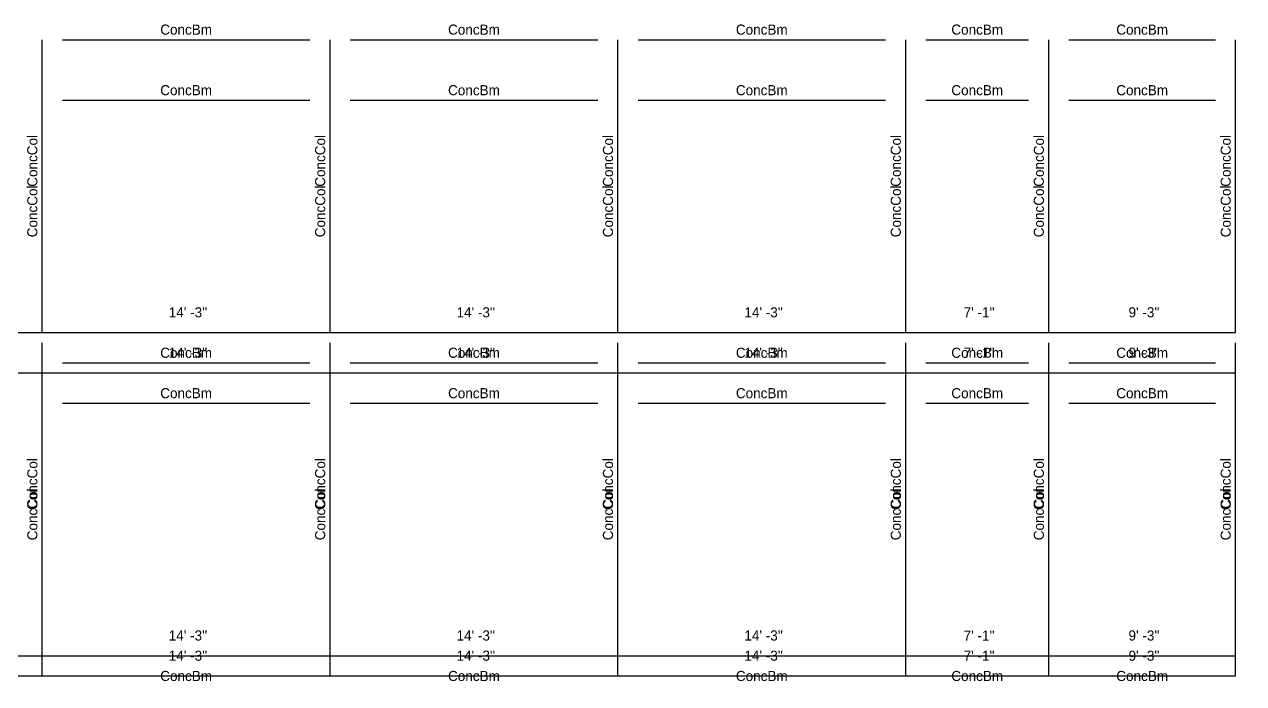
# Model space of a CAD drawing. Extents: x -38 to 2998, y -195 to 11529.
# Drawn here: x 2273 to 2998, y 193 to 585 of the extents above; entities that cross this region are included whole.
import ezdxf
from ezdxf.enums import TextEntityAlignment as Align

# ---------------------------------------------------------------- set-up
doc = ezdxf.new("R2010")
doc.units = 0
doc.header["$MEASUREMENT"] = 0
doc.layers.get('0').update_dxf_attribs({"linetype": 'CONTINUOUS'})
for name, color, linetype in [('CENTERLINES', 7, 'CONTINUOUS'), ('DIMENSIONS', 4, 'CONTINUOUS'), ('TEXT', 5, 'CONTINUOUS')]:
    doc.layers.add(name, color=color, linetype=linetype)
doc.dimstyles.get("Standard").update_dxf_attribs({"dimtxt": 0.18, "dimasz": 0.18, "dimexe": 0.18, "dimexo": 0.0625, "dimgap": 0.09, "dimtad": 0, "dimtih": 1, "dimtoh": 1, "dimdec": 4, "dimzin": 0, "dimtxsty": 'STANDARD', "dimcen": 0.09, "dimazin": 3, "dimtfac": 1, "dimtdec": 4, "dimtofl": 0, "dimtmove": 0, "dimatfit": 3, "dimtolj": 1, "dimtzin": 0})

# ---------------------------------------------------------------- blocks, each defined once
blk = doc.blocks.new('*D1044')
at = {"color": 1, "linetype": 'BYBLOCK'}
for points in [[(2117.73, 214.77), (2116.67, 213.71), (2109.25, 206.29), (2108.19, 205.23)], [(2288.73, 214.77), (2287.67, 213.71), (2280.25, 206.29), (2279.19, 205.23)]]:
    blk.add_solid(points, dxfattribs=at)
at = {"layer": 'DIMENSIONS', "color": 9, "linetype": 'BYBLOCK'}
for p, q in [((2112.96, 210), (2112.96, 228)), ((2283.96, 210), (2283.96, 228))]:
    blk.add_line(p, q, dxfattribs=at)
at = {"layer": 'DIMENSIONS', "color": 0, "linetype": 'BYBLOCK'}
blk.add_line((2112.96, 210), (2283.96, 210), dxfattribs=at)
at = {"layer": 'DIMENSIONS', "color": 0, "linetype": 'BYBLOCK', "insert": (2198.46, 222), "char_height": 6, "attachment_point": 5}
blk.add_mtext("\\A1; 14' -3''", dxfattribs=at)
blk = doc.blocks.new('*D1045')
at = {"color": 1, "linetype": 'BYBLOCK'}
for points in [[(2288.73, 214.77), (2287.67, 213.71), (2280.25, 206.29), (2279.19, 205.23)], [(2459.73, 214.77), (2458.67, 213.71), (2451.25, 206.29), (2450.19, 205.23)]]:
    blk.add_solid(points, dxfattribs=at)
at = {"layer": 'DIMENSIONS', "color": 9, "linetype": 'BYBLOCK'}
for p, q in [((2283.96, 210), (2283.96, 228)), ((2454.96, 210), (2454.96, 228))]:
    blk.add_line(p, q, dxfattribs=at)
at = {"layer": 'DIMENSIONS', "color": 0, "linetype": 'BYBLOCK'}
blk.add_line((2283.96, 210), (2454.96, 210), dxfattribs=at)
at = {"layer": 'DIMENSIONS', "color": 0, "linetype": 'BYBLOCK', "insert": (2369.46, 222), "char_height": 6, "attachment_point": 5}
blk.add_mtext("\\A1; 14' -3''", dxfattribs=at)
blk = doc.blocks.new('*D1046')
at = {"color": 1, "linetype": 'BYBLOCK'}
for points in [[(2459.73, 214.77), (2458.67, 213.71), (2451.25, 206.29), (2450.19, 205.23)], [(2630.73, 214.77), (2629.67, 213.71), (2622.25, 206.29), (2621.19, 205.23)]]:
    blk.add_solid(points, dxfattribs=at)
at = {"layer": 'DIMENSIONS', "color": 9, "linetype": 'BYBLOCK'}
for p, q in [((2454.96, 210), (2454.96, 228)), ((2625.96, 210), (2625.96, 228))]:
    blk.add_line(p, q, dxfattribs=at)
at = {"layer": 'DIMENSIONS', "color": 0, "linetype": 'BYBLOCK'}
blk.add_line((2454.96, 210), (2625.96, 210), dxfattribs=at)
at = {"layer": 'DIMENSIONS', "color": 0, "linetype": 'BYBLOCK', "insert": (2540.46, 222), "char_height": 6, "attachment_point": 5}
blk.add_mtext("\\A1; 14' -3''", dxfattribs=at)
blk = doc.blocks.new('*D1047')
at = {"color": 1, "linetype": 'BYBLOCK'}
for points in [[(2630.73, 214.77), (2629.67, 213.71), (2622.25, 206.29), (2621.19, 205.23)], [(2801.73, 214.77), (2800.67, 213.71), (2793.25, 206.29), (2792.19, 205.23)]]:
    blk.add_solid(points, dxfattribs=at)
at = {"layer": 'DIMENSIONS', "color": 9, "linetype": 'BYBLOCK'}
for p, q in [((2625.96, 210), (2625.96, 228)), ((2796.96, 210), (2796.96, 228))]:
    blk.add_line(p, q, dxfattribs=at)
at = {"layer": 'DIMENSIONS', "color": 0, "linetype": 'BYBLOCK'}
blk.add_line((2625.96, 210), (2796.96, 210), dxfattribs=at)
at = {"layer": 'DIMENSIONS', "color": 0, "linetype": 'BYBLOCK', "insert": (2711.46, 222), "char_height": 6, "attachment_point": 5}
blk.add_mtext("\\A1; 14' -3''", dxfattribs=at)
blk = doc.blocks.new('*D1048')
at = {"color": 1, "linetype": 'BYBLOCK'}
for points in [[(2801.73, 214.77), (2800.67, 213.71), (2793.25, 206.29), (2792.19, 205.23)], [(2886.73, 214.77), (2885.67, 213.71), (2878.24, 206.29), (2877.18, 205.23)]]:
    blk.add_solid(points, dxfattribs=at)
at = {"layer": 'DIMENSIONS', "color": 9, "linetype": 'BYBLOCK'}
for p, q in [((2796.96, 210), (2796.96, 228)), ((2881.96, 210), (2881.96, 228))]:
    blk.add_line(p, q, dxfattribs=at)
at = {"layer": 'DIMENSIONS', "color": 0, "linetype": 'BYBLOCK'}
blk.add_line((2796.96, 210), (2881.96, 210), dxfattribs=at)
at = {"layer": 'DIMENSIONS', "color": 0, "linetype": 'BYBLOCK', "insert": (2839.46, 222), "char_height": 6, "attachment_point": 5}
blk.add_mtext("\\A1; 7' -1''", dxfattribs=at)
blk = doc.blocks.new('*D1049')
at = {"color": 1, "linetype": 'BYBLOCK'}
for points in [[(2886.73, 214.77), (2885.67, 213.71), (2878.24, 206.29), (2877.18, 205.23)], [(2997.73, 214.77), (2996.67, 213.71), (2989.24, 206.29), (2988.18, 205.23)]]:
    blk.add_solid(points, dxfattribs=at)
at = {"layer": 'DIMENSIONS', "color": 9, "linetype": 'BYBLOCK'}
for p, q in [((2881.96, 210), (2881.96, 228)), ((2992.96, 210), (2992.96, 228))]:
    blk.add_line(p, q, dxfattribs=at)
at = {"layer": 'DIMENSIONS', "color": 0, "linetype": 'BYBLOCK'}
blk.add_line((2881.96, 210), (2992.96, 210), dxfattribs=at)
at = {"layer": 'DIMENSIONS', "color": 0, "linetype": 'BYBLOCK', "insert": (2937.46, 222), "char_height": 6, "attachment_point": 5}
blk.add_mtext("\\A1; 9' -3''", dxfattribs=at)
blk = doc.blocks.new('*D1065')
at = {"color": 1, "linetype": 'BYBLOCK'}
for points in [[(2117.73, 406.77), (2116.67, 405.71), (2109.25, 398.29), (2108.19, 397.23)], [(2288.73, 406.77), (2287.67, 405.71), (2280.25, 398.29), (2279.19, 397.23)]]:
    blk.add_solid(points, dxfattribs=at)
at = {"layer": 'DIMENSIONS', "color": 9, "linetype": 'BYBLOCK'}
for p, q in [((2112.96, 402), (2112.96, 420)), ((2283.96, 402), (2283.96, 420))]:
    blk.add_line(p, q, dxfattribs=at)
at = {"layer": 'DIMENSIONS', "color": 0, "linetype": 'BYBLOCK'}
blk.add_line((2112.96, 402), (2283.96, 402), dxfattribs=at)
at = {"layer": 'DIMENSIONS', "color": 0, "linetype": 'BYBLOCK', "insert": (2198.46, 414), "char_height": 6, "attachment_point": 5}
blk.add_mtext("\\A1; 14' -3''", dxfattribs=at)
blk = doc.blocks.new('*D1066')
at = {"color": 1, "linetype": 'BYBLOCK'}
for points in [[(2288.73, 406.77), (2287.67, 405.71), (2280.25, 398.29), (2279.19, 397.23)], [(2459.73, 406.77), (2458.67, 405.71), (2451.25, 398.29), (2450.19, 397.23)]]:
    blk.add_solid(points, dxfattribs=at)
at = {"layer": 'DIMENSIONS', "color": 9, "linetype": 'BYBLOCK'}
for p, q in [((2283.96, 402), (2283.96, 420)), ((2454.96, 402), (2454.96, 420))]:
    blk.add_line(p, q, dxfattribs=at)
at = {"layer": 'DIMENSIONS', "color": 0, "linetype": 'BYBLOCK'}
blk.add_line((2283.96, 402), (2454.96, 402), dxfattribs=at)
at = {"layer": 'DIMENSIONS', "color": 0, "linetype": 'BYBLOCK', "insert": (2369.46, 414), "char_height": 6, "attachment_point": 5}
blk.add_mtext("\\A1; 14' -3''", dxfattribs=at)
blk = doc.blocks.new('*D1067')
at = {"color": 1, "linetype": 'BYBLOCK'}
for points in [[(2459.73, 406.77), (2458.67, 405.71), (2451.25, 398.29), (2450.19, 397.23)], [(2630.73, 406.77), (2629.67, 405.71), (2622.25, 398.29), (2621.19, 397.23)]]:
    blk.add_solid(points, dxfattribs=at)
at = {"layer": 'DIMENSIONS', "color": 9, "linetype": 'BYBLOCK'}
for p, q in [((2454.96, 402), (2454.96, 420)), ((2625.96, 402), (2625.96, 420))]:
    blk.add_line(p, q, dxfattribs=at)
at = {"layer": 'DIMENSIONS', "color": 0, "linetype": 'BYBLOCK'}
blk.add_line((2454.96, 402), (2625.96, 402), dxfattribs=at)
at = {"layer": 'DIMENSIONS', "color": 0, "linetype": 'BYBLOCK', "insert": (2540.46, 414), "char_height": 6, "attachment_point": 5}
blk.add_mtext("\\A1; 14' -3''", dxfattribs=at)
blk = doc.blocks.new('*D1068')
at = {"color": 1, "linetype": 'BYBLOCK'}
for points in [[(2630.73, 406.77), (2629.67, 405.71), (2622.25, 398.29), (2621.19, 397.23)], [(2801.73, 406.77), (2800.67, 405.71), (2793.25, 398.29), (2792.19, 397.23)]]:
    blk.add_solid(points, dxfattribs=at)
at = {"layer": 'DIMENSIONS', "color": 9, "linetype": 'BYBLOCK'}
for p, q in [((2625.96, 402), (2625.96, 420)), ((2796.96, 402), (2796.96, 420))]:
    blk.add_line(p, q, dxfattribs=at)
at = {"layer": 'DIMENSIONS', "color": 0, "linetype": 'BYBLOCK'}
blk.add_line((2625.96, 402), (2796.96, 402), dxfattribs=at)
at = {"layer": 'DIMENSIONS', "color": 0, "linetype": 'BYBLOCK', "insert": (2711.46, 414), "char_height": 6, "attachment_point": 5}
blk.add_mtext("\\A1; 14' -3''", dxfattribs=at)
blk = doc.blocks.new('*D1069')
at = {"color": 1, "linetype": 'BYBLOCK'}
for points in [[(2801.73, 406.77), (2800.67, 405.71), (2793.25, 398.29), (2792.19, 397.23)], [(2886.73, 406.77), (2885.67, 405.71), (2878.24, 398.29), (2877.18, 397.23)]]:
    blk.add_solid(points, dxfattribs=at)
at = {"layer": 'DIMENSIONS', "color": 9, "linetype": 'BYBLOCK'}
for p, q in [((2796.96, 402), (2796.96, 420)), ((2881.96, 402), (2881.96, 420))]:
    blk.add_line(p, q, dxfattribs=at)
at = {"layer": 'DIMENSIONS', "color": 0, "linetype": 'BYBLOCK'}
blk.add_line((2796.96, 402), (2881.96, 402), dxfattribs=at)
at = {"layer": 'DIMENSIONS', "color": 0, "linetype": 'BYBLOCK', "insert": (2839.46, 414), "char_height": 6, "attachment_point": 5}
blk.add_mtext("\\A1; 7' -1''", dxfattribs=at)
blk = doc.blocks.new('*D1070')
at = {"color": 1, "linetype": 'BYBLOCK'}
for points in [[(2886.73, 406.77), (2885.67, 405.71), (2878.24, 398.29), (2877.18, 397.23)], [(2997.73, 406.77), (2996.67, 405.71), (2989.24, 398.29), (2988.18, 397.23)]]:
    blk.add_solid(points, dxfattribs=at)
at = {"layer": 'DIMENSIONS', "color": 9, "linetype": 'BYBLOCK'}
for p, q in [((2881.96, 402), (2881.96, 420)), ((2992.96, 402), (2992.96, 420))]:
    blk.add_line(p, q, dxfattribs=at)
at = {"layer": 'DIMENSIONS', "color": 0, "linetype": 'BYBLOCK'}
blk.add_line((2881.96, 402), (2992.96, 402), dxfattribs=at)
at = {"layer": 'DIMENSIONS', "color": 0, "linetype": 'BYBLOCK', "insert": (2937.46, 414), "char_height": 6, "attachment_point": 5}
blk.add_mtext("\\A1; 9' -3''", dxfattribs=at)
blk = doc.blocks.new('*D1514')
at = {"color": 1, "linetype": 'BYBLOCK'}
for points in [[(2117.73, 202.77), (2116.67, 201.71), (2109.25, 194.29), (2108.19, 193.23)], [(2288.73, 202.77), (2287.67, 201.71), (2280.25, 194.29), (2279.19, 193.23)]]:
    blk.add_solid(points, dxfattribs=at)
at = {"layer": 'DIMENSIONS', "color": 9, "linetype": 'BYBLOCK'}
for p, q in [((2112.96, 198), (2112.96, 216)), ((2283.96, 198), (2283.96, 216))]:
    blk.add_line(p, q, dxfattribs=at)
at = {"layer": 'DIMENSIONS', "color": 0, "linetype": 'BYBLOCK'}
blk.add_line((2112.96, 198), (2283.96, 198), dxfattribs=at)
at = {"layer": 'DIMENSIONS', "color": 0, "linetype": 'BYBLOCK', "insert": (2198.46, 210), "char_height": 6, "attachment_point": 5}
blk.add_mtext("\\A1; 14' -3''", dxfattribs=at)
blk = doc.blocks.new('*D1515')
at = {"color": 1, "linetype": 'BYBLOCK'}
for points in [[(2288.73, 202.77), (2287.67, 201.71), (2280.25, 194.29), (2279.19, 193.23)], [(2459.73, 202.77), (2458.67, 201.71), (2451.25, 194.29), (2450.19, 193.23)]]:
    blk.add_solid(points, dxfattribs=at)
at = {"layer": 'DIMENSIONS', "color": 9, "linetype": 'BYBLOCK'}
for p, q in [((2283.96, 198), (2283.96, 216)), ((2454.96, 198), (2454.96, 216))]:
    blk.add_line(p, q, dxfattribs=at)
at = {"layer": 'DIMENSIONS', "color": 0, "linetype": 'BYBLOCK'}
blk.add_line((2283.96, 198), (2454.96, 198), dxfattribs=at)
at = {"layer": 'DIMENSIONS', "color": 0, "linetype": 'BYBLOCK', "insert": (2369.46, 210), "char_height": 6, "attachment_point": 5}
blk.add_mtext("\\A1; 14' -3''", dxfattribs=at)
blk = doc.blocks.new('*D1516')
at = {"color": 1, "linetype": 'BYBLOCK'}
for points in [[(2459.73, 202.77), (2458.67, 201.71), (2451.25, 194.29), (2450.19, 193.23)], [(2630.73, 202.77), (2629.67, 201.71), (2622.25, 194.29), (2621.19, 193.23)]]:
    blk.add_solid(points, dxfattribs=at)
at = {"layer": 'DIMENSIONS', "color": 9, "linetype": 'BYBLOCK'}
for p, q in [((2454.96, 198), (2454.96, 216)), ((2625.96, 198), (2625.96, 216))]:
    blk.add_line(p, q, dxfattribs=at)
at = {"layer": 'DIMENSIONS', "color": 0, "linetype": 'BYBLOCK'}
blk.add_line((2454.96, 198), (2625.96, 198), dxfattribs=at)
at = {"layer": 'DIMENSIONS', "color": 0, "linetype": 'BYBLOCK', "insert": (2540.46, 210), "char_height": 6, "attachment_point": 5}
blk.add_mtext("\\A1; 14' -3''", dxfattribs=at)
blk = doc.blocks.new('*D1517')
at = {"color": 1, "linetype": 'BYBLOCK'}
for points in [[(2630.73, 202.77), (2629.67, 201.71), (2622.25, 194.29), (2621.19, 193.23)], [(2801.73, 202.77), (2800.67, 201.71), (2793.25, 194.29), (2792.19, 193.23)]]:
    blk.add_solid(points, dxfattribs=at)
at = {"layer": 'DIMENSIONS', "color": 9, "linetype": 'BYBLOCK'}
for p, q in [((2625.96, 198), (2625.96, 216)), ((2796.96, 198), (2796.96, 216))]:
    blk.add_line(p, q, dxfattribs=at)
at = {"layer": 'DIMENSIONS', "color": 0, "linetype": 'BYBLOCK'}
blk.add_line((2625.96, 198), (2796.96, 198), dxfattribs=at)
at = {"layer": 'DIMENSIONS', "color": 0, "linetype": 'BYBLOCK', "insert": (2711.46, 210), "char_height": 6, "attachment_point": 5}
blk.add_mtext("\\A1; 14' -3''", dxfattribs=at)
blk = doc.blocks.new('*D1518')
at = {"color": 1, "linetype": 'BYBLOCK'}
for points in [[(2801.73, 202.77), (2800.67, 201.71), (2793.25, 194.29), (2792.19, 193.23)], [(2886.73, 202.77), (2885.67, 201.71), (2878.24, 194.29), (2877.18, 193.23)]]:
    blk.add_solid(points, dxfattribs=at)
at = {"layer": 'DIMENSIONS', "color": 9, "linetype": 'BYBLOCK'}
for p, q in [((2796.96, 198), (2796.96, 216)), ((2881.96, 198), (2881.96, 216))]:
    blk.add_line(p, q, dxfattribs=at)
at = {"layer": 'DIMENSIONS', "color": 0, "linetype": 'BYBLOCK'}
blk.add_line((2796.96, 198), (2881.96, 198), dxfattribs=at)
at = {"layer": 'DIMENSIONS', "color": 0, "linetype": 'BYBLOCK', "insert": (2839.46, 210), "char_height": 6, "attachment_point": 5}
blk.add_mtext("\\A1; 7' -1''", dxfattribs=at)
blk = doc.blocks.new('*D1519')
at = {"color": 1, "linetype": 'BYBLOCK'}
for points in [[(2886.73, 202.77), (2885.67, 201.71), (2878.24, 194.29), (2877.18, 193.23)], [(2997.73, 202.77), (2996.67, 201.71), (2989.24, 194.29), (2988.18, 193.23)]]:
    blk.add_solid(points, dxfattribs=at)
at = {"layer": 'DIMENSIONS', "color": 9, "linetype": 'BYBLOCK'}
for p, q in [((2881.96, 198), (2881.96, 216)), ((2992.96, 198), (2992.96, 216))]:
    blk.add_line(p, q, dxfattribs=at)
at = {"layer": 'DIMENSIONS', "color": 0, "linetype": 'BYBLOCK'}
blk.add_line((2881.96, 198), (2992.96, 198), dxfattribs=at)
at = {"layer": 'DIMENSIONS', "color": 0, "linetype": 'BYBLOCK', "insert": (2937.46, 210), "char_height": 6, "attachment_point": 5}
blk.add_mtext("\\A1; 9' -3''", dxfattribs=at)
blk = doc.blocks.new('*D1535')
at = {"color": 1, "linetype": 'BYBLOCK'}
for points in [[(2117.73, 382.77), (2116.67, 381.71), (2109.25, 374.29), (2108.19, 373.23)], [(2288.73, 382.77), (2287.67, 381.71), (2280.25, 374.29), (2279.19, 373.23)]]:
    blk.add_solid(points, dxfattribs=at)
at = {"layer": 'DIMENSIONS', "color": 9, "linetype": 'BYBLOCK'}
for p, q in [((2112.96, 378), (2112.96, 396)), ((2283.96, 378), (2283.96, 396))]:
    blk.add_line(p, q, dxfattribs=at)
at = {"layer": 'DIMENSIONS', "color": 0, "linetype": 'BYBLOCK'}
blk.add_line((2112.96, 378), (2283.96, 378), dxfattribs=at)
at = {"layer": 'DIMENSIONS', "color": 0, "linetype": 'BYBLOCK', "insert": (2198.46, 390), "char_height": 6, "attachment_point": 5}
blk.add_mtext("\\A1; 14' -3''", dxfattribs=at)
blk = doc.blocks.new('*D1536')
at = {"color": 1, "linetype": 'BYBLOCK'}
for points in [[(2288.73, 382.77), (2287.67, 381.71), (2280.25, 374.29), (2279.19, 373.23)], [(2459.73, 382.77), (2458.67, 381.71), (2451.25, 374.29), (2450.19, 373.23)]]:
    blk.add_solid(points, dxfattribs=at)
at = {"layer": 'DIMENSIONS', "color": 9, "linetype": 'BYBLOCK'}
for p, q in [((2283.96, 378), (2283.96, 396)), ((2454.96, 378), (2454.96, 396))]:
    blk.add_line(p, q, dxfattribs=at)
at = {"layer": 'DIMENSIONS', "color": 0, "linetype": 'BYBLOCK'}
blk.add_line((2283.96, 378), (2454.96, 378), dxfattribs=at)
at = {"layer": 'DIMENSIONS', "color": 0, "linetype": 'BYBLOCK', "insert": (2369.46, 390), "char_height": 6, "attachment_point": 5}
blk.add_mtext("\\A1; 14' -3''", dxfattribs=at)
blk = doc.blocks.new('*D1537')
at = {"color": 1, "linetype": 'BYBLOCK'}
for points in [[(2459.73, 382.77), (2458.67, 381.71), (2451.25, 374.29), (2450.19, 373.23)], [(2630.73, 382.77), (2629.67, 381.71), (2622.25, 374.29), (2621.19, 373.23)]]:
    blk.add_solid(points, dxfattribs=at)
at = {"layer": 'DIMENSIONS', "color": 9, "linetype": 'BYBLOCK'}
for p, q in [((2454.96, 378), (2454.96, 396)), ((2625.96, 378), (2625.96, 396))]:
    blk.add_line(p, q, dxfattribs=at)
at = {"layer": 'DIMENSIONS', "color": 0, "linetype": 'BYBLOCK'}
blk.add_line((2454.96, 378), (2625.96, 378), dxfattribs=at)
at = {"layer": 'DIMENSIONS', "color": 0, "linetype": 'BYBLOCK', "insert": (2540.46, 390), "char_height": 6, "attachment_point": 5}
blk.add_mtext("\\A1; 14' -3''", dxfattribs=at)
blk = doc.blocks.new('*D1538')
at = {"color": 1, "linetype": 'BYBLOCK'}
for points in [[(2630.73, 382.77), (2629.67, 381.71), (2622.25, 374.29), (2621.19, 373.23)], [(2801.73, 382.77), (2800.67, 381.71), (2793.25, 374.29), (2792.19, 373.23)]]:
    blk.add_solid(points, dxfattribs=at)
at = {"layer": 'DIMENSIONS', "color": 9, "linetype": 'BYBLOCK'}
for p, q in [((2625.96, 378), (2625.96, 396)), ((2796.96, 378), (2796.96, 396))]:
    blk.add_line(p, q, dxfattribs=at)
at = {"layer": 'DIMENSIONS', "color": 0, "linetype": 'BYBLOCK'}
blk.add_line((2625.96, 378), (2796.96, 378), dxfattribs=at)
at = {"layer": 'DIMENSIONS', "color": 0, "linetype": 'BYBLOCK', "insert": (2711.46, 390), "char_height": 6, "attachment_point": 5}
blk.add_mtext("\\A1; 14' -3''", dxfattribs=at)
blk = doc.blocks.new('*D1539')
at = {"color": 1, "linetype": 'BYBLOCK'}
for points in [[(2801.73, 382.77), (2800.67, 381.71), (2793.25, 374.29), (2792.19, 373.23)], [(2886.73, 382.77), (2885.67, 381.71), (2878.24, 374.29), (2877.18, 373.23)]]:
    blk.add_solid(points, dxfattribs=at)
at = {"layer": 'DIMENSIONS', "color": 9, "linetype": 'BYBLOCK'}
for p, q in [((2796.96, 378), (2796.96, 396)), ((2881.96, 378), (2881.96, 396))]:
    blk.add_line(p, q, dxfattribs=at)
at = {"layer": 'DIMENSIONS', "color": 0, "linetype": 'BYBLOCK'}
blk.add_line((2796.96, 378), (2881.96, 378), dxfattribs=at)
at = {"layer": 'DIMENSIONS', "color": 0, "linetype": 'BYBLOCK', "insert": (2839.46, 390), "char_height": 6, "attachment_point": 5}
blk.add_mtext("\\A1; 7' -1''", dxfattribs=at)
blk = doc.blocks.new('*D1540')
at = {"color": 1, "linetype": 'BYBLOCK'}
for points in [[(2886.73, 382.77), (2885.67, 381.71), (2878.24, 374.29), (2877.18, 373.23)], [(2997.73, 382.77), (2996.67, 381.71), (2989.24, 374.29), (2988.18, 373.23)]]:
    blk.add_solid(points, dxfattribs=at)
at = {"layer": 'DIMENSIONS', "color": 9, "linetype": 'BYBLOCK'}
for p, q in [((2881.96, 378), (2881.96, 396)), ((2992.96, 378), (2992.96, 396))]:
    blk.add_line(p, q, dxfattribs=at)
at = {"layer": 'DIMENSIONS', "color": 0, "linetype": 'BYBLOCK'}
blk.add_line((2881.96, 378), (2992.96, 378), dxfattribs=at)
at = {"layer": 'DIMENSIONS', "color": 0, "linetype": 'BYBLOCK', "insert": (2937.46, 390), "char_height": 6, "attachment_point": 5}
blk.add_mtext("\\A1; 9' -3''", dxfattribs=at)

msp = doc.modelspace()

# ---------------------------------------------------------------- linework, layer by layer
at = {"layer": 'CENTERLINES', "color": 0, "linetype": 'CONTINUOUS'}
for p, q in [((2283.96, 432), (2283.96, 576)), ((2295.96, 576), (2442.96, 576)), ((2454.96, 432), (2454.96, 576)), ((2466.96, 576), (2613.96, 576)), ((2625.96, 432), (2625.96, 576)), ((2637.96, 576), (2784.96, 576)), ((2796.96, 432), (2796.96, 576)), ((2808.96, 576), (2869.956, 576)), ((2881.956, 432), (2881.956, 576)), ((2893.956, 576), (2980.956, 576)), ((2992.956, 432), (2992.956, 576)), ((2283.96, 408), (2283.96, 540)), ((2295.96, 540), (2442.96, 540)), ((2454.96, 408), (2454.96, 540)), ((2466.96, 540), (2613.96, 540)), ((2625.96, 408), (2625.96, 540)), ((2637.96, 540), (2784.96, 540)), ((2796.96, 408), (2796.96, 540)), ((2808.96, 540), (2869.956, 540)), ((2881.956, 408), (2881.956, 540)), ((2893.956, 540), (2980.956, 540)), ((2992.956, 408), (2992.956, 540)), ((2283.96, 240), (2283.96, 384)), ((2295.96, 384), (2442.96, 384)), ((2454.96, 240), (2454.96, 384)), ((2466.96, 384), (2613.96, 384)), ((2625.96, 240), (2625.96, 384)), ((2637.96, 384), (2784.96, 384)), ((2796.96, 240), (2796.96, 384)), ((2808.96, 384), (2869.956, 384)), ((2881.956, 240), (2881.956, 384)), ((2893.956, 384), (2980.956, 384)), ((2992.956, 240), (2992.956, 384)), ((2283.96, 228), (2283.96, 360)), ((2295.96, 360), (2442.96, 360)), ((2454.96, 228), (2454.96, 360)), ((2466.96, 360), (2613.96, 360)), ((2625.96, 228), (2625.96, 360)), ((2637.96, 360), (2784.96, 360)), ((2796.96, 228), (2796.96, 360)), ((2808.96, 360), (2869.956, 360)), ((2881.956, 228), (2881.956, 360)), ((2893.956, 360), (2980.956, 360)), ((2992.956, 228), (2992.956, 360))]:
    msp.add_line(p, q, dxfattribs=at)

# ---------------------------------------------------------------- texts
at = {"layer": 'TEXT', "color": 0}
for p in [(2369.46, 582), (2540.46, 582), (2711.46, 582), (2839.458, 582), (2937.456, 582), (2369.46, 546), (2540.46, 546), (2711.46, 546), (2839.458, 546), (2937.456, 546), (2369.46, 390), (2540.46, 390), (2711.46, 390), (2839.458, 390), (2937.456, 390), (2369.46, 366), (2540.46, 366), (2711.46, 366), (2839.458, 366), (2937.456, 366), (2369.46, 198), (2540.46, 198), (2711.46, 198), (2839.458, 198), (2937.456, 198)]:
    msp.add_text('ConcBm', height=6, dxfattribs=at).set_placement(p, align=Align.MIDDLE)
for p in [(2277.96, 504), (2448.96, 504), (2619.96, 504), (2790.96, 504), (2875.956, 504), (2986.956, 504), (2277.96, 474), (2448.96, 474), (2619.96, 474), (2790.96, 474), (2875.956, 474), (2986.956, 474), (2277.96, 312), (2448.96, 312), (2619.96, 312), (2790.96, 312), (2875.956, 312), (2986.956, 312), (2277.96, 294), (2448.96, 294), (2619.96, 294), (2790.96, 294), (2875.956, 294), (2986.956, 294)]:
    msp.add_text('ConcCol', height=6, rotation=90, dxfattribs=at).set_placement(p, align=Align.MIDDLE)

# ---------------------------------------------------------------- dimensions: what is measured, and where the dimension line sits
at = {"layer": 'DIMENSIONS'}
for base, p1, p2, picture, middle in [((2283.96, 402), (2112.96, 390), (2283.96, 390), '*D1065', (2198.46, 390)), ((2454.96, 402), (2283.96, 390), (2454.96, 390), '*D1066', (2369.46, 390)), ((2625.96, 402), (2454.96, 390), (2625.96, 390), '*D1067', (2540.46, 390)), ((2796.96, 402), (2625.96, 390), (2796.96, 390), '*D1068', (2711.46, 390)), ((2881.956, 402), (2796.96, 390), (2881.956, 390), '*D1069', (2839.458, 390)), ((2992.956, 402), (2881.956, 390), (2992.956, 390), '*D1070', (2937.456, 390)), ((2283.96, 378), (2112.96, 366), (2283.96, 366), '*D1535', (2198.46, 366)), ((2454.96, 378), (2283.96, 366), (2454.96, 366), '*D1536', (2369.46, 366)), ((2625.96, 378), (2454.96, 366), (2625.96, 366), '*D1537', (2540.46, 366)), ((2796.96, 378), (2625.96, 366), (2796.96, 366), '*D1538', (2711.46, 366)), ((2881.956, 378), (2796.96, 366), (2881.956, 366), '*D1539', (2839.458, 366)), ((2992.956, 378), (2881.956, 366), (2992.956, 366), '*D1540', (2937.456, 366)), ((2283.96, 210), (2112.96, 198), (2283.96, 198), '*D1044', (2198.46, 198)), ((2454.96, 210), (2283.96, 198), (2454.96, 198), '*D1045', (2369.46, 198)), ((2625.96, 210), (2454.96, 198), (2625.96, 198), '*D1046', (2540.46, 198)), ((2796.96, 210), (2625.96, 198), (2796.96, 198), '*D1047', (2711.46, 198)), ((2881.956, 210), (2796.96, 198), (2881.956, 198), '*D1048', (2839.458, 198)), ((2992.956, 210), (2881.956, 198), (2992.956, 198), '*D1049', (2937.456, 198)), ((2283.96, 198), (2112.96, 186), (2283.96, 186), '*D1514', (2198.46, 186)), ((2454.96, 198), (2283.96, 186), (2454.96, 186), '*D1515', (2369.46, 186)), ((2625.96, 198), (2454.96, 186), (2625.96, 186), '*D1516', (2540.46, 186)), ((2796.96, 198), (2625.96, 186), (2796.96, 186), '*D1517', (2711.46, 186)), ((2881.956, 198), (2796.96, 186), (2881.956, 186), '*D1518', (2839.458, 186)), ((2992.956, 198), (2881.956, 186), (2992.956, 186), '*D1519', (2937.456, 186))]:
    dim = msp.add_linear_dim(base=base, p1=p1, p2=p2, dimstyle='STANDARD', dxfattribs=at)
    dim.commit()
    dim.dimension.update_dxf_attribs({"geometry": picture, "text_midpoint": middle})

doc.saveas('drawing.dxf')
